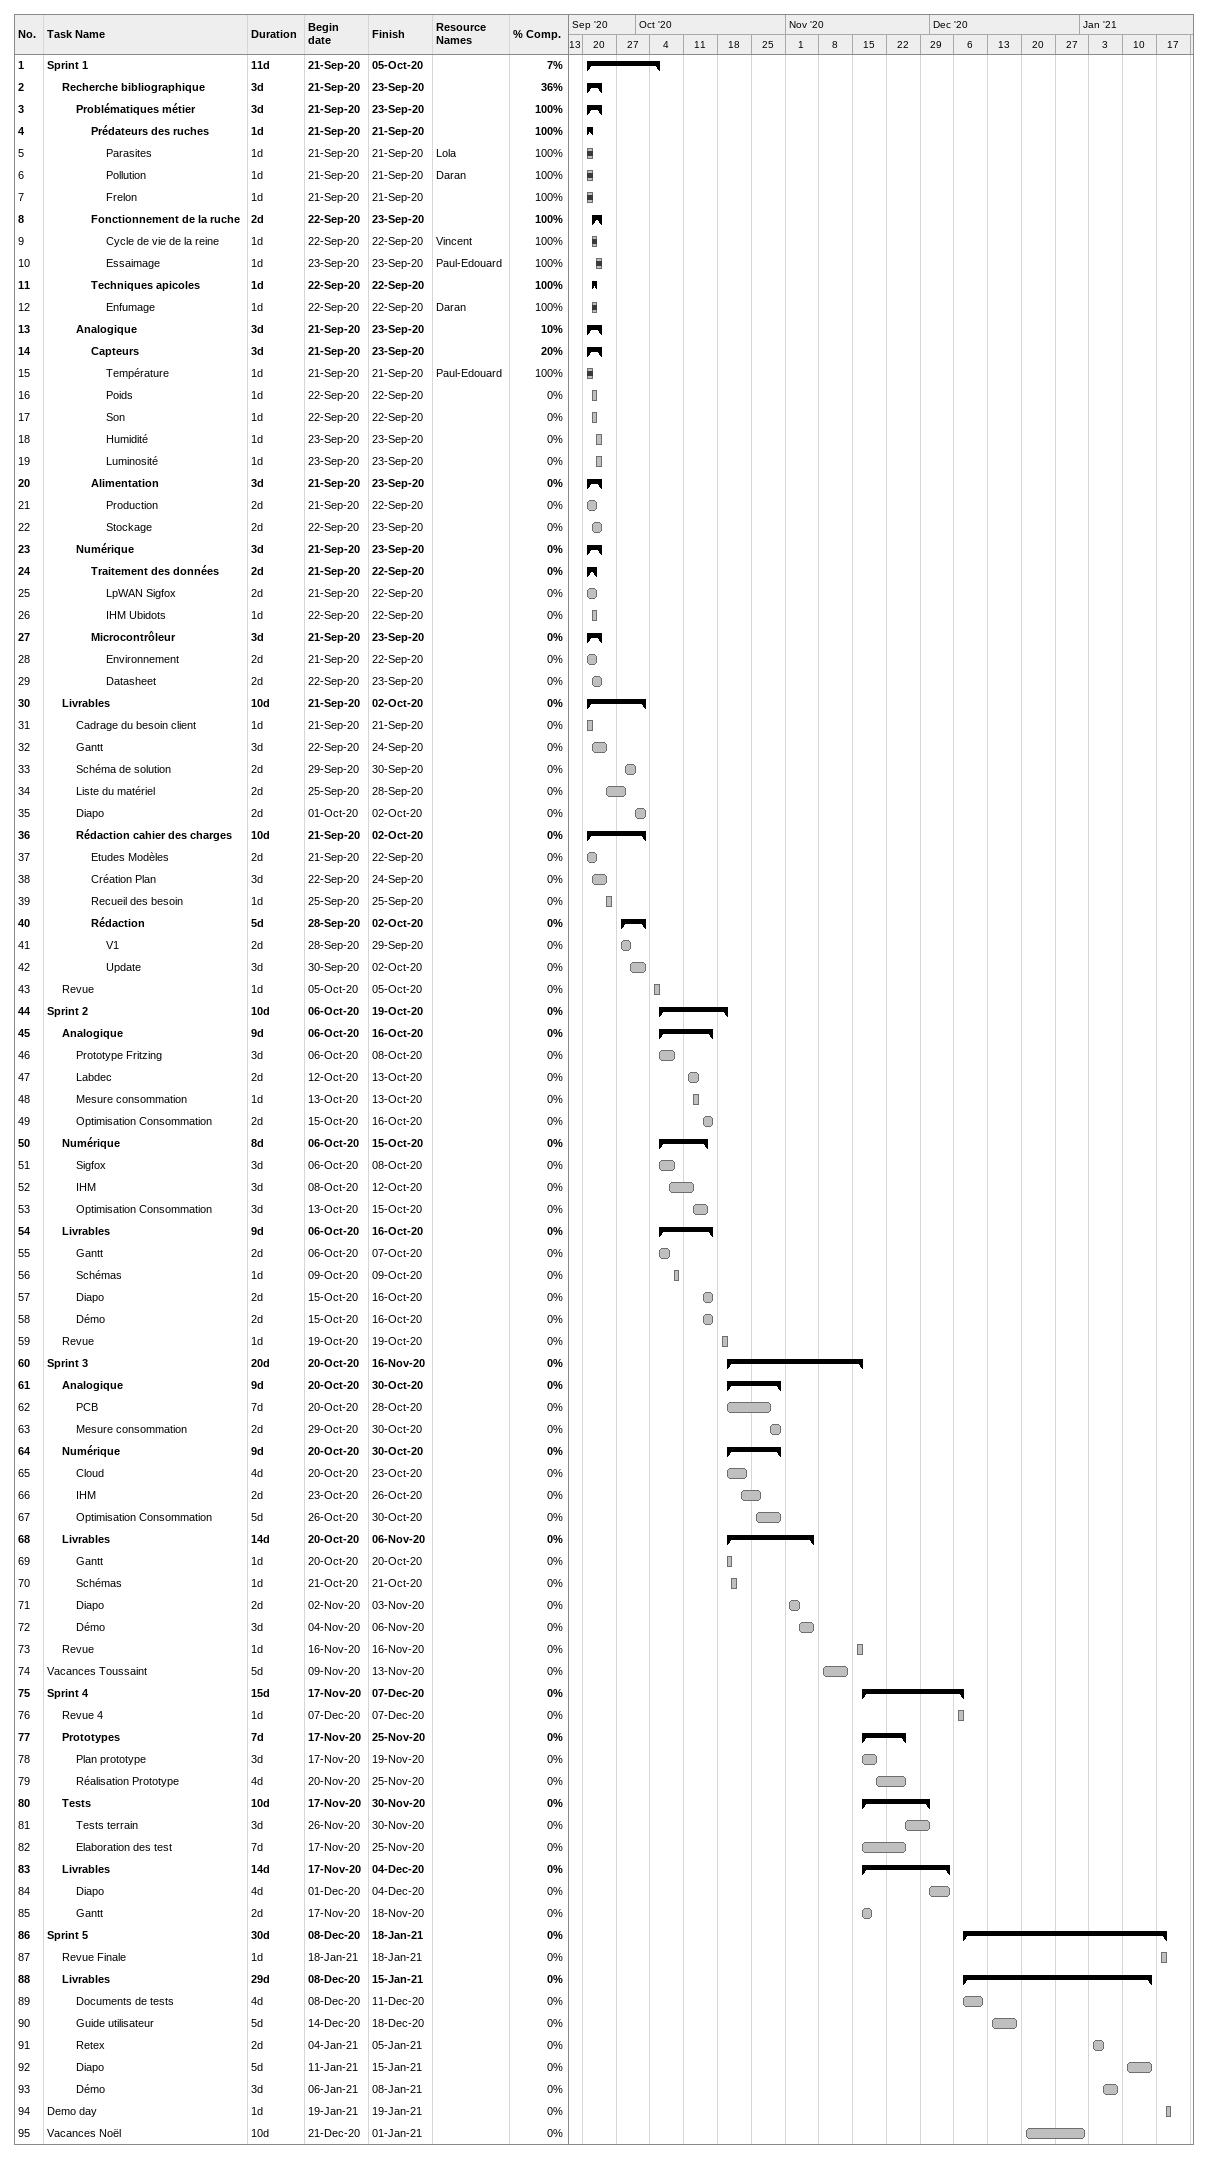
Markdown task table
| ID | Level | Task | Duration | Start | Finish | Resources | % complete |
|---|---|---|---|---|---|---|---|
| 1 | 1 | **Sprint 1** | 11d | 2020-09-21 | 2020-10-05 |  | 7 |
| 2 | 2 | **Recherche bibliographique** | 3d | 2020-09-21 | 2020-09-23 |  | 36 |
| 3 | 3 | **Problématiques métier** | 3d | 2020-09-21 | 2020-09-23 |  | 100 |
| 4 | 4 | **Prédateurs des ruches** | 1d | 2020-09-21 | 2020-09-21 |  | 100 |
| 5 | 5 | Parasites | 1d | 2020-09-21 | 2020-09-21 | Lola | 100 |
| 6 | 5 | Pollution | 1d | 2020-09-21 | 2020-09-21 | Daran | 100 |
| 7 | 5 | Frelon | 1d | 2020-09-21 | 2020-09-21 |  | 100 |
| 8 | 4 | **Fonctionnement de la ruche** | 2d | 2020-09-22 | 2020-09-23 |  | 100 |
| 9 | 5 | Cycle de vie de la reine | 1d | 2020-09-22 | 2020-09-22 | Vincent | 100 |
| 10 | 5 | Essaimage | 1d | 2020-09-23 | 2020-09-23 | Paul-Edouard | 100 |
| 11 | 4 | **Techniques apicoles** | 1d | 2020-09-22 | 2020-09-22 |  | 100 |
| 12 | 5 | Enfumage | 1d | 2020-09-22 | 2020-09-22 | Daran | 100 |
| 13 | 3 | **Analogique** | 3d | 2020-09-21 | 2020-09-23 |  | 10 |
| 14 | 4 | **Capteurs** | 3d | 2020-09-21 | 2020-09-23 |  | 20 |
| 15 | 5 | Température | 1d | 2020-09-21 | 2020-09-21 | Paul-Edouard | 100 |
| 16 | 5 | Poids | 1d | 2020-09-22 | 2020-09-22 |  | 0 |
| 17 | 5 | Son | 1d | 2020-09-22 | 2020-09-22 |  | 0 |
| 18 | 5 | Humidité | 1d | 2020-09-23 | 2020-09-23 |  | 0 |
| 19 | 5 | Luminosité | 1d | 2020-09-23 | 2020-09-23 |  | 0 |
| 20 | 4 | **Alimentation** | 3d | 2020-09-21 | 2020-09-23 |  | 0 |
| 21 | 5 | Production | 2d | 2020-09-21 | 2020-09-22 |  | 0 |
| 22 | 5 | Stockage | 2d | 2020-09-22 | 2020-09-23 |  | 0 |
| 23 | 3 | **Numérique** | 3d | 2020-09-21 | 2020-09-23 |  | 0 |
| 24 | 4 | **Traitement des données** | 2d | 2020-09-21 | 2020-09-22 |  | 0 |
| 25 | 5 | LpWAN Sigfox | 2d | 2020-09-21 | 2020-09-22 |  | 0 |
| 26 | 5 | IHM Ubidots | 1d | 2020-09-22 | 2020-09-22 |  | 0 |
| 27 | 4 | **Microcontrôleur** | 3d | 2020-09-21 | 2020-09-23 |  | 0 |
| 28 | 5 | Environnement | 2d | 2020-09-21 | 2020-09-22 |  | 0 |
| 29 | 5 | Datasheet | 2d | 2020-09-22 | 2020-09-23 |  | 0 |
| 30 | 2 | **Livrables** | 10d | 2020-09-21 | 2020-10-02 |  | 0 |
| 31 | 3 | Cadrage du besoin client | 1d | 2020-09-21 | 2020-09-21 |  | 0 |
| 32 | 3 | Gantt | 3d | 2020-09-22 | 2020-09-24 |  | 0 |
| 33 | 3 | Schéma de solution | 2d | 2020-09-29 | 2020-09-30 |  | 0 |
| 34 | 3 | Liste du matériel | 2d | 2020-09-25 | 2020-09-28 |  | 0 |
| 35 | 3 | Diapo | 2d | 2020-10-01 | 2020-10-02 |  | 0 |
| 36 | 3 | **Rédaction cahier des charges** | 10d | 2020-09-21 | 2020-10-02 |  | 0 |
| 37 | 4 | Etudes Modèles | 2d | 2020-09-21 | 2020-09-22 |  | 0 |
| 38 | 4 | Création Plan | 3d | 2020-09-22 | 2020-09-24 |  | 0 |
| 39 | 4 | Recueil des besoin | 1d | 2020-09-25 | 2020-09-25 |  | 0 |
| 40 | 4 | **Rédaction** | 5d | 2020-09-28 | 2020-10-02 |  | 0 |
| 41 | 5 | V1 | 2d | 2020-09-28 | 2020-09-29 |  | 0 |
| 42 | 5 | Update | 3d | 2020-09-30 | 2020-10-02 |  | 0 |
| 43 | 2 | Revue | 1d | 2020-10-05 | 2020-10-05 |  | 0 |
| 44 | 1 | **Sprint 2** | 10d | 2020-10-06 | 2020-10-19 |  | 0 |
| 45 | 2 | **Analogique** | 9d | 2020-10-06 | 2020-10-16 |  | 0 |
| 46 | 3 | Prototype Fritzing | 3d | 2020-10-06 | 2020-10-08 |  | 0 |
| 47 | 3 | Labdec | 2d | 2020-10-12 | 2020-10-13 |  | 0 |
| 48 | 3 | Mesure consommation | 1d | 2020-10-13 | 2020-10-13 |  | 0 |
| 49 | 3 | Optimisation Consommation | 2d | 2020-10-15 | 2020-10-16 |  | 0 |
| 50 | 2 | **Numérique** | 8d | 2020-10-06 | 2020-10-15 |  | 0 |
| 51 | 3 | Sigfox | 3d | 2020-10-06 | 2020-10-08 |  | 0 |
| 52 | 3 | IHM | 3d | 2020-10-08 | 2020-10-12 |  | 0 |
| 53 | 3 | Optimisation Consommation | 3d | 2020-10-13 | 2020-10-15 |  | 0 |
| 54 | 2 | **Livrables** | 9d | 2020-10-06 | 2020-10-16 |  | 0 |
| 55 | 3 | Gantt | 2d | 2020-10-06 | 2020-10-07 |  | 0 |
| 56 | 3 | Schémas | 1d | 2020-10-09 | 2020-10-09 |  | 0 |
| 57 | 3 | Diapo | 2d | 2020-10-15 | 2020-10-16 |  | 0 |
| 58 | 3 | Démo | 2d | 2020-10-15 | 2020-10-16 |  | 0 |
| 59 | 2 | Revue | 1d | 2020-10-19 | 2020-10-19 |  | 0 |
| 60 | 1 | **Sprint 3** | 20d | 2020-10-20 | 2020-11-16 |  | 0 |
| 61 | 2 | **Analogique** | 9d | 2020-10-20 | 2020-10-30 |  | 0 |
| 62 | 3 | PCB | 7d | 2020-10-20 | 2020-10-28 |  | 0 |
| 63 | 3 | Mesure consommation | 2d | 2020-10-29 | 2020-10-30 |  | 0 |
| 64 | 2 | **Numérique** | 9d | 2020-10-20 | 2020-10-30 |  | 0 |
| 65 | 3 | Cloud | 4d | 2020-10-20 | 2020-10-23 |  | 0 |
| 66 | 3 | IHM | 2d | 2020-10-23 | 2020-10-26 |  | 0 |
| 67 | 3 | Optimisation Consommation | 5d | 2020-10-26 | 2020-10-30 |  | 0 |
| 68 | 2 | **Livrables** | 14d | 2020-10-20 | 2020-11-06 |  | 0 |
| 69 | 3 | Gantt | 1d | 2020-10-20 | 2020-10-20 |  | 0 |
| 70 | 3 | Schémas | 1d | 2020-10-21 | 2020-10-21 |  | 0 |
| 71 | 3 | Diapo | 2d | 2020-11-02 | 2020-11-03 |  | 0 |
| 72 | 3 | Démo | 3d | 2020-11-04 | 2020-11-06 |  | 0 |
| 73 | 2 | Revue | 1d | 2020-11-16 | 2020-11-16 |  | 0 |
| 74 | 1 | Vacances Toussaint | 5d | 2020-11-09 | 2020-11-13 |  | 0 |
| 75 | 1 | **Sprint 4** | 15d | 2020-11-17 | 2020-12-07 |  | 0 |
| 76 | 2 | Revue 4 | 1d | 2020-12-07 | 2020-12-07 |  | 0 |
| 77 | 2 | **Prototypes** | 7d | 2020-11-17 | 2020-11-25 |  | 0 |
| 78 | 3 | Plan prototype | 3d | 2020-11-17 | 2020-11-19 |  | 0 |
| 79 | 3 | Réalisation Prototype | 4d | 2020-11-20 | 2020-11-25 |  | 0 |
| 80 | 2 | **Tests** | 10d | 2020-11-17 | 2020-11-30 |  | 0 |
| 81 | 3 | Tests terrain | 3d | 2020-11-26 | 2020-11-30 |  | 0 |
| 82 | 3 | Elaboration des test | 7d | 2020-11-17 | 2020-11-25 |  | 0 |
| 83 | 2 | **Livrables** | 14d | 2020-11-17 | 2020-12-04 |  | 0 |
| 84 | 3 | Diapo | 4d | 2020-12-01 | 2020-12-04 |  | 0 |
| 85 | 3 | Gantt | 2d | 2020-11-17 | 2020-11-18 |  | 0 |
| 86 | 1 | **Sprint 5** | 30d | 2020-12-08 | 2021-01-18 |  | 0 |
| 87 | 2 | Revue Finale | 1d | 2021-01-18 | 2021-01-18 |  | 0 |
| 88 | 2 | **Livrables** | 29d | 2020-12-08 | 2021-01-15 |  | 0 |
| 89 | 3 | Documents de tests | 4d | 2020-12-08 | 2020-12-11 |  | 0 |
| 90 | 3 | Guide utilisateur | 5d | 2020-12-14 | 2020-12-18 |  | 0 |
| 91 | 3 | Retex | 2d | 2021-01-04 | 2021-01-05 |  | 0 |
| 92 | 3 | Diapo | 5d | 2021-01-11 | 2021-01-15 |  | 0 |
| 93 | 3 | Démo | 3d | 2021-01-06 | 2021-01-08 |  | 0 |
| 94 | 1 | Demo day | 1d | 2021-01-19 | 2021-01-19 |  | 0 |
| 95 | 1 | Vacances Noël | 10d | 2020-12-21 | 2021-01-01 |  | 0 |
